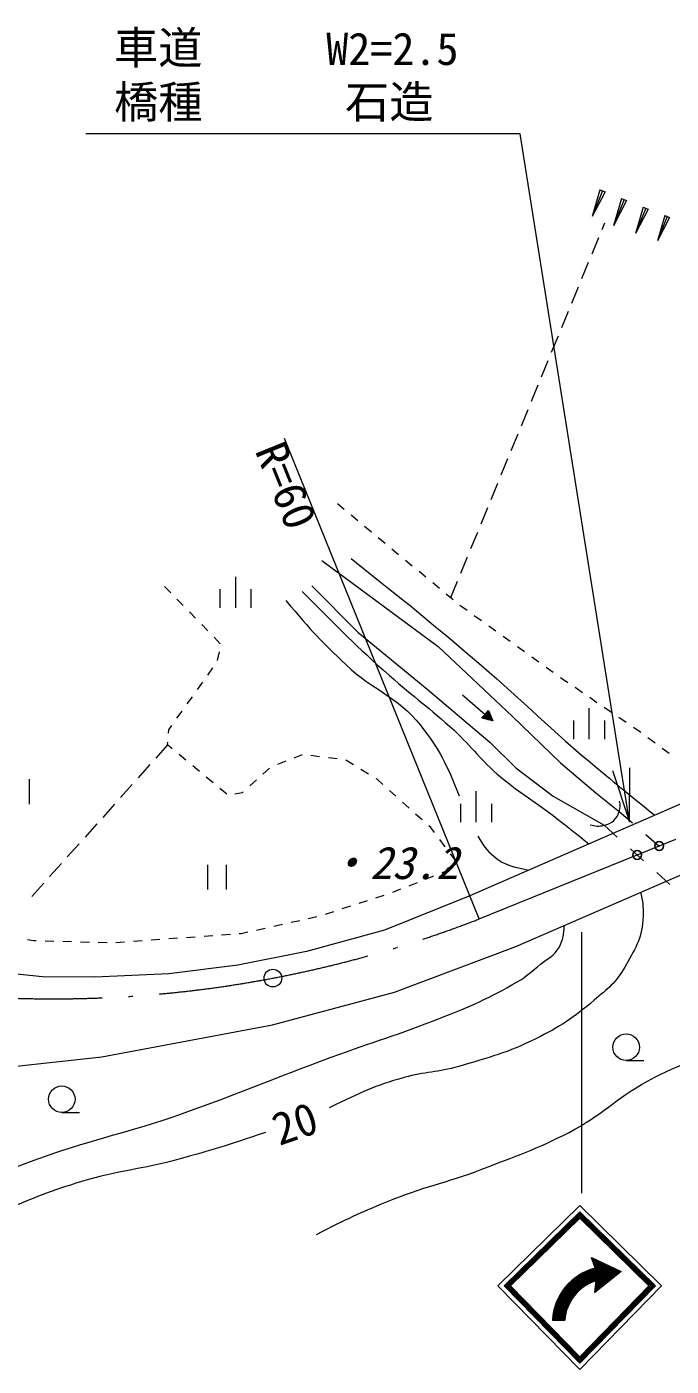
# Model space of a CAD drawing. Units: millimetres, scale not verified. Extents: x 40000 to 680000, y 20000 to 380000.
# Drawn here: x 153961 to 190414, y 244232 to 319939 of the extents above; entities that cross this region are included whole.
import ezdxf
from ezdxf.enums import TextEntityAlignment as Align

# ---------------------------------------------------------------- set-up
doc = ezdxf.new("R2010")
doc.units = ezdxf.units.MM
doc.header["$LTSCALE"] = 1000
doc.header["$PDMODE"] = 32
doc.header["$PDSIZE"] = 500
doc.linetypes.add('LONG_DASHED_DOTTED', pattern=[15.25, 12, -1.5, 0.25, -1.5])
for name, color, linetype, lineweight in [('M-BGD', 7, 'Continuous', 13), ('M-BMK', 2, 'LONG_DASHED_DOTTED', 13), ('M-STR-HTXT', 7, 'Continuous', 13), ('M-STR-STRC', 7, 'Continuous', 13)]:
    doc.layers.add(name, color=color, linetype=linetype, lineweight=lineweight)
doc.layers.add('M-OTRS', color=6, linetype='Continuous')
doc.styles.add('ＭＳ ゴシック', font='')
doc.styles.get('ＭＳ ゴシック').set_extended_font_data('MS Gothic')

# ---------------------------------------------------------------- blocks, each defined once
blk = doc.blocks.new('open_arrow')
at = {"color": 0, "linetype": 'Continuous', "lineweight": -2}
blk.add_lwpolyline([(7.5, 1.25), (0, 0), (7.5, -1.25)], dxfattribs=at)

msp = doc.modelspace()

# ---------------------------------------------------------------- linework, layer by layer
at = {"layer": 'M-BGD'}
for p, q in [((186381, 310726), (185950, 309225)), ((186525, 310668), (185950, 309225)), ((186669, 310611), (185950, 309225)), ((186381, 310726), (186669, 310611)), ((187593, 310243), (187147, 308687)), ((187742, 310183), (187147, 308687)), ((187892, 310124), (187147, 308687)), ((187593, 310243), (187892, 310124)), ((188827, 309751), (188400, 308261)), ((188971, 309694), (188400, 308261)), ((188827, 309751), (189114, 309637)), ((189114, 309637), (188400, 308261)), ((190049, 309265), (189640, 307839)), ((190187, 309210), (189640, 307839)), ((190324, 309155), (189640, 307839)), ((190049, 309265), (190324, 309155)), ((186502, 308484), (186654, 308854)), ((185932, 307097), (186312, 308022)), ((185361, 305710), (185741, 306634)), ((184791, 304322), (185171, 305247)), ((184220, 302935), (184601, 303860)), ((183650, 301548), (184030, 302472)), ((183079, 300160), (183460, 301085)), ((182509, 298773), (182889, 299698)), ((181939, 297386), (182319, 298311)), ((181368, 295998), (181748, 296923)), ((180798, 294611), (181178, 295536)), ((180227, 293224), (180608, 294149)), ((171530, 292989), (171916, 292670)), ((172301, 292351), (172686, 292032)), ((179657, 291836), (180037, 292761)), ((173071, 291713), (173456, 291394)), ((173841, 291075), (174226, 290756)), ((179086, 290449), (179467, 291374)), ((174611, 290437), (174996, 290118)), ((178516, 289062), (178896, 289987)), ((175381, 289799), (175766, 289480)), ((165779, 287100), (165779, 288850)), ((176151, 289161), (176536, 288842)), ((176921, 288523), (177306, 288204)), ((177946, 287675), (178326, 288599)), ((162107, 287937), (161757, 288294)), ((164904, 287100), (164904, 288150)), ((166654, 287100), (166654, 288150)), ((177691, 287885), (178076, 287566)), ((162807, 287222), (162457, 287579)), ((178464, 287251), (178870, 286959)), ((163507, 286508), (163157, 286865)), ((179276, 286667), (179682, 286375)), ((164207, 285794), (163857, 286151)), ((164898, 285071), (164555, 285435)), ((180088, 286083), (180493, 285791)), ((180899, 285499), (181305, 285207)), ((181711, 284915), (182117, 284623)), ((164748, 284125), (164870, 284610)), ((182523, 284331), (182929, 284038)), ((164202, 283296), (164492, 283702)), ((183334, 283746), (183740, 283454)), ((184150, 283168), (184563, 282886)), ((163620, 282482), (163911, 282889)), ((184975, 282604), (185388, 282321)), ((163039, 281668), (163330, 282075)), ((178598, 282175), (179893, 281072)), ((185801, 282039), (186213, 281756)), ((162458, 280854), (162749, 281261)), ((179709, 280857), (180076, 281288)), ((179791, 280836), (179733, 280885)), ((179873, 280816), (179758, 280914)), ((179955, 280796), (179782, 280943)), ((180037, 280776), (179807, 280972)), ((180119, 280755), (179831, 281000)), ((180201, 280735), (179856, 281029)), ((180283, 280715), (179880, 281058)), ((180308, 280744), (179905, 281087)), ((180275, 280821), (179929, 281116)), ((180242, 280899), (179954, 281144)), ((180209, 280977), (179978, 281173)), ((180176, 281055), (180003, 281202)), ((180143, 281133), (180027, 281231)), ((180110, 281210), (180052, 281259)), ((180076, 281288), (180324, 280705)), ((185778, 279675), (185778, 281425)), ((186626, 281474), (187039, 281192)), ((187451, 280909), (187864, 280627)), ((161977, 280005), (161990, 280200)), ((161990, 280200), (162167, 280448)), ((180324, 280705), (179709, 280857)), ((184903, 279675), (184903, 280725)), ((186653, 279675), (186653, 280725)), ((188277, 280345), (188689, 280062)), ((161930, 279350), (161941, 279506)), ((189098, 279774), (189498, 279474)), ((161930, 279350), (161262, 278605)), ((162194, 279130), (161930, 279350)), ((162962, 278491), (162578, 278810)), ((169538, 278786), (169071, 278607)), ((170528, 278683), (170032, 278746)), ((171520, 278558), (171024, 278621)), ((189898, 279174), (190298, 278874)), ((160928, 278233), (160260, 277489)), ((163731, 277851), (163347, 278171)), ((167689, 278040), (167319, 277704)), ((168605, 278428), (168138, 278249)), ((172438, 278221), (172011, 278482)), ((173291, 277700), (172865, 277961)), ((154099, 277407), (154099, 276007)), ((159927, 277116), (159259, 276372)), ((164500, 277212), (164116, 277531)), ((166948, 277369), (166578, 277033)), ((173774, 277406), (173718, 277440)), ((174097, 277115), (173774, 277406)), ((165269, 276572), (164884, 276892)), ((166151, 276647), (165734, 276567)), ((166207, 276697), (166151, 276647)), ((174840, 276446), (174469, 276781)), ((179383, 274977), (179383, 276727)), ((158925, 276000), (158257, 275255)), ((175584, 275777), (175212, 276112)), ((178508, 274977), (178508, 276027)), ((180258, 274977), (180258, 276027)), ((187469, 275595), (188224, 274939)), ((157924, 274883), (157256, 274139)), ((176327, 275108), (175955, 275443)), ((176811, 274673), (176699, 274774)), ((177022, 274394), (176811, 274673)), ((186619, 274805), (187363, 274137)), ((188979, 274283), (189734, 273627)), ((156922, 273766), (156254, 273022)), ((177625, 273597), (177323, 273996)), ((188107, 273469), (188851, 272801)), ((155920, 272650), (155253, 271905)), ((164190, 272569), (164190, 271169)), ((165240, 272569), (165240, 271169)), ((178195, 272845), (177927, 273199)), ((178159, 272802), (178195, 272845)), ((176519, 271760), (176984, 271945)), ((177449, 272129), (177661, 272213)), ((177661, 272213), (177836, 272420)), ((189595, 272133), (190339, 271465)), ((154919, 271533), (154251, 270789)), ((174659, 271024), (175124, 271208)), ((175589, 271392), (176054, 271576)), ((172758, 270405), (173234, 270558)), ((173709, 270712), (174185, 270866)), ((169887, 269542), (170375, 269652)), ((170855, 269789), (171331, 269943)), ((171806, 270097), (172282, 270251)), ((166090, 268690), (166472, 268776)), ((166960, 268885), (167447, 268995)), ((167935, 269104), (168423, 269214)), ((168911, 269323), (169399, 269433)), ((154005, 268347), (154337, 268295)), ((154337, 268295), (154501, 268291)), ((155001, 268277), (155501, 268263)), ((156000, 268250), (156500, 268236)), ((157000, 268222), (157500, 268209)), ((158000, 268195), (158500, 268181)), ((158999, 268190), (159498, 268225)), ((159996, 268260), (160495, 268295)), ((160994, 268331), (161493, 268366)), ((161991, 268401), (162490, 268436)), ((162989, 268471), (163488, 268506)), ((163986, 268542), (164485, 268577)), ((164984, 268612), (165483, 268647)), ((165982, 268682), (166090, 268690)), ((187864, 261515), (188864, 261515)), ((155941, 258572), (156941, 258572))]:
    msp.add_line(p, q, dxfattribs=at)
for points in [[(257477, 319129), (258760, 315331), (259427, 311225), (259632, 307427), (259665, 303742), (259300, 302588), (258511, 302011), (254320, 300887), (249218, 299187), (244055, 297182), (207547, 283124), (196471, 278408), (179015, 270821), (174197, 268870), (169781, 267679), (165903, 266908), (162002, 266417), (157820, 266230), (154847, 266232), (149927, 266749), (147740, 267447), (146252, 267751), (143428, 267872), (140200, 267741)], [(90609, 294398), (104373, 278849), (105964, 277207), (111764, 272639), (116319, 269602), (120688, 267616), (127159, 265701), (144712, 260699), (150599, 260886), (158215, 261727), (167859, 263526), (174753, 265379), (181616, 267960), (195707, 274064), (248045, 295189)], [(170653, 289780), (177223, 284904), (181431, 280952), (184151, 278335), (186153, 276641), (187469, 275595)], [(170089, 288343), (172692, 285726), (176594, 282525), (180145, 279512), (181616, 278063), (183742, 276451), (186619, 274805)]]:
    msp.add_lwpolyline(points, dxfattribs=at)
for centre in [(187864, 262265), (155941, 259322)]:
    msp.add_circle(centre, 750, dxfattribs=at)
for points, knots in [([(172309, 289878), (175650, 287224), (176540, 286516), (179178, 284272), (181815, 282028), (183156, 280613), (185811, 278389), (187236, 277195), (187703, 276804), (189495, 275376)], [0, 0, 0, 0, 1, 1, 1, 2, 2, 2, 3, 3, 3, 3]), ([(169545, 288022), (171856, 285701), (172478, 285043), (174480, 283265), (175876, 282025), (176758, 281444), (178128, 280174), (179191, 279189), (179637, 278477), (180752, 277550), (181952, 276553), (182737, 276138), (183968, 275178), (184673, 274629), (184904, 274449), (185756, 273751)], [0, 0, 0, 0, 1, 1, 1, 2, 2, 2, 3, 3, 3, 4, 4, 4, 5, 5, 5, 5]), ([(168609, 287515), (170127, 285743), (170600, 285206), (172020, 283870), (173560, 282422), (174914, 282119), (176225, 280460), (177328, 279062), (177681, 278309), (178421, 276465)], [0, 0, 0, 0, 1, 1, 1, 2, 2, 2, 3, 3, 3, 3]), ([(185824, 274836), (186126, 274753), (186318, 274731), (186619, 274805), (187059, 274915), (187354, 275157), (187469, 275595), (187526, 275811), (187536, 275944), (187495, 276166)], [0, 0, 0, 0, 1, 1, 1, 2, 2, 2, 3, 3, 3, 3]), ([(179472, 274199), (179774, 273662), (179950, 273427), (180383, 273054), (181011, 272514), (181482, 272465), (182354, 272272)], [0, 0, 0, 0, 1, 1, 1, 2, 2, 2, 2]), ([(138539, 250149), (139770, 250949), (140239, 251196), (141413, 251689), (143158, 252421), (144321, 252229), (146135, 252767), (149687, 253819), (151517, 254879), (155014, 256103), (157947, 257129), (159677, 257440), (162610, 258464), (165989, 259642), (167823, 260463), (171181, 261697), (173580, 262578), (174963, 262965), (177340, 263904), (179092, 264596), (180077, 265007), (181703, 265957), (182258, 266282), (182518, 266545), (183018, 266950), (183449, 267299), (183799, 267422), (184069, 267908), (184312, 268345), (184340, 268625), (184370, 269153)], [0, 0, 0, 0, 1, 1, 1, 2, 2, 2, 3, 3, 3, 4, 4, 4, 5, 5, 5, 6, 6, 6, 7, 7, 7, 8, 8, 8, 9, 9, 9, 10, 10, 10, 10]), ([(170340, 251685), (172182, 252615), (172728, 252870), (174306, 253524), (176364, 254376), (177623, 254570), (179702, 255369), (181653, 256119), (182773, 256493), (184632, 257448), (186473, 258395), (187252, 259354), (189070, 260345), (190211, 260967), (190902, 261215), (192107, 261700), (193333, 262194), (194153, 262129), (195331, 262728), (195801, 262967), (196040, 263165), (196405, 263546), (196709, 263862), (196954, 264067), (196990, 264503), (197030, 265001), (196898, 265323), (196592, 265718), (196306, 266088), (196019, 266169), (195658, 266466), (195059, 266959), (194873, 267135), (194163, 267774)], [0, 0, 0, 0, 1, 1, 1, 2, 2, 2, 3, 3, 3, 4, 4, 4, 5, 5, 5, 6, 6, 6, 7, 7, 7, 8, 8, 8, 9, 9, 9, 10, 10, 10, 11, 11, 11, 11])]:
    msp.add_open_spline(points, degree=3, knots=knots, dxfattribs=at)
at = {"layer": 'M-BGD', "lineweight": 18}
for points, knots in [([(188684, 271022), (188832, 270362), (188844, 270065), (188811, 269449), (188752, 268336), (188322, 267762), (187783, 266786), (187303, 265916), (186814, 265559), (186055, 264917), (184878, 263922), (184140, 263432), (182761, 262745), (181138, 261937), (180132, 261688), (178392, 261180), (177212, 260835), (176495, 260872), (175309, 260549), (173582, 260078), (172971, 259742), (171057, 258844)], [0, 0, 0, 0, 1, 1, 1, 2, 2, 2, 3, 3, 3, 4, 4, 4, 5, 5, 5, 6, 6, 6, 7, 7, 7, 7]), ([(167473, 257449), (165147, 256671), (164494, 256458), (162553, 255930), (160431, 255353), (159174, 255296), (157066, 254667), (155298, 254140), (154334, 253749), (152644, 253009), (151292, 252417), (150646, 251851), (149288, 251272), (148054, 250746), (147586, 250595), (146051, 250127)], [0, 0, 0, 0, 1, 1, 1, 2, 2, 2, 3, 3, 3, 4, 4, 4, 5, 5, 5, 5])]:
    msp.add_open_spline(points, degree=3, knots=knots, dxfattribs=at)
at = {"layer": 'M-BMK'}
msp.add_line((179546, 269511), (247325, 296967), dxfattribs=at)
at = {"layer": 'M-BMK', "linetype": 'Continuous'}
msp.add_circle((167882, 266167), 500, dxfattribs=at)
at = {"layer": 'M-BMK'}
msp.add_arc((155457, 331533), 66536, 262.04577, 291.22559, dxfattribs=at)
at = {"layer": 'M-OTRS'}
for p in [(188489, 273130), (189732, 273638)]:
    msp.add_point(p, dxfattribs=at)
at = {"layer": 'M-STR-HTXT'}
msp.add_line((179546, 269511), (168543, 296673), dxfattribs=at)
msp.add_lwpolyline([(188055, 275009), (181871, 313883), (157307, 313883)], dxfattribs=at)
at = {"layer": 'M-STR-STRC'}
for p, q in [((185331, 268761), (185331, 254015)), ((186617, 250046), (183706, 247020)), ((186569, 250069), (183717, 247104)), ((186522, 250091), (183731, 247191)), ((186474, 250113), (183748, 247280)), ((186665, 250024), (185196, 248497)), ((186713, 250001), (185492, 248732)), ((186760, 249979), (185665, 248840)), ((186808, 249956), (185806, 248915)), ((185948, 250361), (185916, 250327)), ((186856, 249934), (185930, 248971)), ((185996, 250338), (185934, 250273)), ((186044, 250316), (185952, 250220)), ((186092, 250293), (185970, 250167)), ((186139, 250271), (185988, 250113)), ((186187, 250248), (186006, 250060)), ((186235, 250226), (186024, 250007)), ((186283, 250203), (186042, 249953)), ((186904, 249911), (186042, 249015)), ((186330, 250181), (186060, 249900)), ((186378, 250158), (186078, 249846)), ((186426, 250136), (186096, 249793)), ((186951, 249889), (186146, 249051)), ((187047, 249844), (186159, 248921)), ((186999, 249866), (186169, 249004)), ((186060, 249756), (183768, 247373)), ((185964, 249728), (183793, 247471)), ((185863, 249695), (183822, 247573)), ((185756, 249656), (183857, 247682)), ((185642, 249609), (183898, 247797)), ((185519, 249553), (183950, 247923)), ((185383, 249484), (184014, 248061)), ((185227, 249395), (184097, 248220)), ((185036, 249268), (184217, 248416)), ((187333, 249709), (186095, 248422)), ((187286, 249731), (186106, 248505)), ((187238, 249754), (186116, 248588)), ((187190, 249776), (186127, 248671)), ((187142, 249799), (186138, 248754)), ((187095, 249821), (186148, 248838)), ((187381, 249686), (186301, 248563)), ((187429, 249664), (186608, 248811)), ((187477, 249642), (186915, 249058)), ((187525, 249619), (187223, 249305)), ((184768, 247980), (183691, 246861)), ((184991, 248284), (183698, 246939)), ((184667, 247802), (183734, 246833)), ((184598, 247659), (183803, 246833)), ((183689, 246833), (184389, 246833)), ((184546, 247533), (183872, 246833)), ((184506, 247419), (183942, 246833)), ((184474, 247314), (184011, 246833)), ((184449, 247216), (184080, 246833)), ((184429, 247123), (184150, 246833)), ((184413, 247034), (184219, 246833)), ((184401, 246950), (184289, 246833)), ((184392, 246868), (184358, 246833))]:
    msp.add_line(p, q, dxfattribs=at)
for points in [[(180615, 248774), (185243, 253309), (189870, 248774), (185243, 244054)], [(189516, 248771), (185243, 252959), (180968, 248771), (185243, 244411)], [(189445, 248770), (185243, 252889), (181039, 248770), (185243, 244482)], [(189375, 248769), (185243, 252819), (181110, 248769), (185243, 244554)], [(189304, 248769), (185243, 252749), (181180, 248769), (185243, 244625)], [(189233, 248768), (185243, 252679), (181251, 248768), (185243, 244697)], [(189155, 248774), (185243, 252608), (181329, 248774), (185243, 244768)]]:
    msp.add_lwpolyline(points, close=True, dxfattribs=at)
msp.add_lwpolyline([(186105, 249768), (185896, 250385), (187580, 249593), (186092, 248395), (186177, 249061)], dxfattribs=at)
for centre, radius, start, end in [((186917, 246638), 3234, 104.55286, 176.54304), ((186917, 246638), 3234, 104.55286, 176.54304), ((186920, 246633), 2539, 107.02651, 175.50279)]:
    msp.add_arc(centre, radius, start, end, dxfattribs=at)

# ---------------------------------------------------------------- block references
at = {"layer": 'M-STR-HTXT', "xscale": 400, "yscale": 400, "rotation": 99}
msp.add_blockref('open_arrow', (188055, 275009), dxfattribs=at)

# ---------------------------------------------------------------- texts
at = {"layer": 'M-BGD', "style": 'ＭＳ ゴシック', "oblique": 15}
msp.add_text('・23.2', height=1833, dxfattribs=at).set_placement((174618, 272684), align=Align.MIDDLE_CENTER)
at = {"layer": 'M-BGD', "style": 'ＭＳ ゴシック'}
msp.add_text('20', height=1833, rotation=18.97, dxfattribs=at).set_placement((169125, 257954), align=Align.MIDDLE_CENTER)
at = {"layer": 'M-STR-HTXT', "style": 'ＭＳ ゴシック'}
for s, p in [('車道', (158900, 317289)), ('W2=2.5', (170900, 317229)), ('橋種', (158900, 314229)), ('石造', (171968, 314229))]:
    msp.add_text(s, height=1833, dxfattribs=at).set_placement(p, align=Align.BOTTOM_LEFT)
msp.add_text('R=60', height=1833, rotation=292.052, dxfattribs=at).set_placement((168543, 296673), align=Align.TOP_LEFT)

doc.saveas('drawing.dxf')
